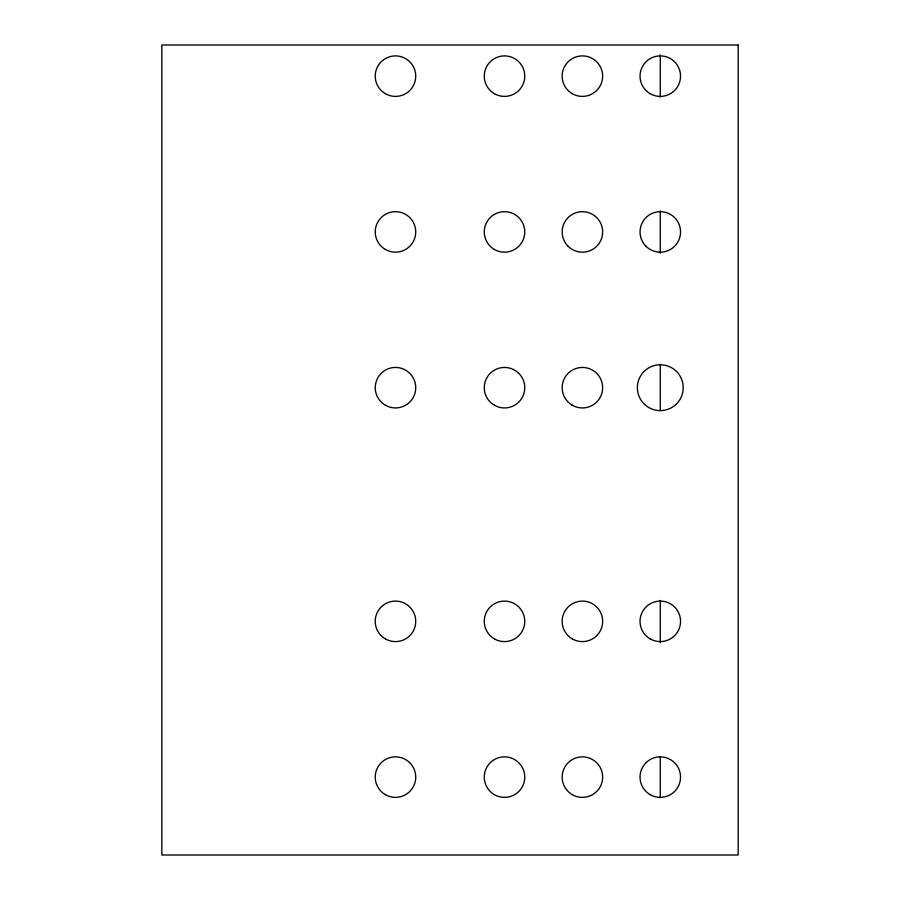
<?xml version="1.0" encoding="UTF-8"?>
<svg xmlns="http://www.w3.org/2000/svg" width="900" height="900" viewBox="0 0 900 900"><rect width="100%" height="100%" fill="white"/><g stroke="black" fill="none" stroke-linecap="round" stroke-linejoin="round"><path stroke-width="1.35" d="M660.285 54.844L660.285 97.031M660.285 210.938L660.285 253.125M660.285 364.219L660.285 410.625M660.285 600.469L660.285 642.656M660.285 756.562L660.285 797.344M738.169 45L161.831 45L161.831 855L738.169 855L738.169 45M572.276 93.69A20.25 20.25 0 0 0 602.651 76.151A20.25 20.25 0 0 0 572.276 58.613A20.25 20.25 0 0 0 572.276 93.69M568.08 246.24A20.25 20.25 0 0 0 601.965 237.161A20.25 20.25 0 0 0 577.159 212.366A20.25 20.25 0 0 0 568.08 246.24M572.276 405.225A20.25 20.25 0 0 0 602.651 387.697A20.25 20.25 0 0 0 572.276 370.159A20.25 20.25 0 0 0 572.276 405.225M572.276 638.887A20.25 20.25 0 0 0 602.651 621.349A20.25 20.25 0 0 0 572.276 603.81A20.25 20.25 0 0 0 572.276 638.887M572.276 794.655A20.25 20.25 0 0 0 602.651 777.116A20.25 20.25 0 0 0 572.276 759.577A20.25 20.25 0 0 0 572.276 794.655M650.16 794.655A20.25 20.25 0 0 0 680.535 777.116A20.25 20.25 0 0 0 650.16 759.577A20.25 20.25 0 0 0 650.16 794.655M494.392 794.655A20.25 20.25 0 0 0 524.767 777.116A20.25 20.25 0 0 0 494.392 759.577A20.25 20.25 0 0 0 494.392 794.655M385.358 794.655A20.25 20.25 0 0 0 415.733 777.116A20.25 20.25 0 0 0 385.358 759.577A20.25 20.25 0 0 0 385.358 794.655M385.358 638.887A20.25 20.25 0 0 0 415.733 621.349A20.25 20.25 0 0 0 385.358 603.81A20.25 20.25 0 0 0 385.358 638.887M494.392 638.887A20.25 20.25 0 0 0 524.767 621.349A20.25 20.25 0 0 0 494.392 603.81A20.25 20.25 0 0 0 494.392 638.887M650.16 638.887A20.25 20.25 0 0 0 680.535 621.349A20.25 20.25 0 0 0 650.16 603.81A20.25 20.25 0 0 0 650.16 638.887M648.821 407.543A22.927 22.927 0 0 0 683.212 387.697A22.927 22.927 0 0 0 648.821 367.841A22.927 22.927 0 0 0 648.821 407.543M494.392 405.225A20.25 20.25 0 0 0 524.767 387.697A20.25 20.25 0 0 0 494.392 370.159A20.25 20.25 0 0 0 494.392 405.225M385.358 405.225A20.25 20.25 0 0 0 415.733 387.697A20.25 20.25 0 0 0 385.358 370.159A20.25 20.25 0 0 0 385.358 405.225M385.358 249.458A20.25 20.25 0 0 0 415.733 231.919A20.25 20.25 0 0 0 385.358 214.391A20.25 20.25 0 0 0 385.358 249.458M494.392 249.458A20.25 20.25 0 0 0 524.767 231.919A20.25 20.25 0 0 0 494.392 214.391A20.25 20.25 0 0 0 494.392 249.458M645.975 246.24A20.25 20.25 0 0 0 679.849 237.161A20.25 20.25 0 0 0 655.043 212.366A20.25 20.25 0 0 0 645.975 246.24M650.16 93.69A20.25 20.25 0 0 0 680.535 76.151A20.25 20.25 0 0 0 650.16 58.613A20.25 20.25 0 0 0 650.16 93.69M494.392 93.69A20.25 20.25 0 0 0 524.767 76.151A20.25 20.25 0 0 0 494.392 58.613A20.25 20.25 0 0 0 494.392 93.69M385.358 93.69A20.25 20.25 0 0 0 415.733 76.151A20.25 20.25 0 0 0 385.358 58.613A20.25 20.25 0 0 0 385.358 93.69"/></g></svg>
